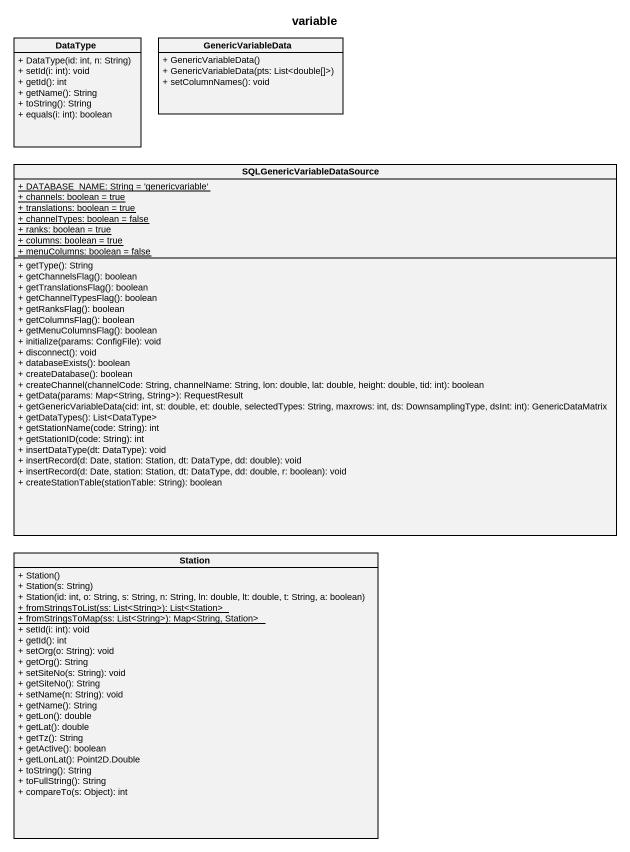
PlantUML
@startuml
title variable
hide circle
hide empty members
skinparam classAttributeIconSize 0
class DataType {
  + DataType(id: int, n: String)
  + setId(i: int): void
  + getId(): int
  + getName(): String
  + toString(): String
  + equals(i: int): boolean
}
class GenericVariableData {
  + GenericVariableData()
  + GenericVariableData(pts: List<double[]>)
  + setColumnNames(): void
}
class SQLGenericVariableDataSource {
  {static} + DATABASE_NAME: String = 'genericvariable'
  {static} + channels: boolean = true
  {static} + translations: boolean = true
  {static} + channelTypes: boolean = false
  {static} + ranks: boolean = true
  {static} + columns: boolean = true
  {static} + menuColumns: boolean = false
  + getType(): String
  + getChannelsFlag(): boolean
  + getTranslationsFlag(): boolean
  + getChannelTypesFlag(): boolean
  + getRanksFlag(): boolean
  + getColumnsFlag(): boolean
  + getMenuColumnsFlag(): boolean
  + initialize(params: ConfigFile): void
  + disconnect(): void
  + databaseExists(): boolean
  + createDatabase(): boolean
  + createChannel(channelCode: String, channelName: String, lon: double, lat: double, height: double, tid: int): boolean
  + getData(params: Map<String, String>): RequestResult
  + getGenericVariableData(cid: int, st: double, et: double, selectedTypes: String, maxrows: int, ds: DownsamplingType, dsInt: int): GenericDataMatrix
  + getDataTypes(): List<DataType>
  + getStationName(code: String): int
  + getStationID(code: String): int
  + insertDataType(dt: DataType): void
  + insertRecord(d: Date, station: Station, dt: DataType, dd: double): void
  + insertRecord(d: Date, station: Station, dt: DataType, dd: double, r: boolean): void
  + createStationTable(stationTable: String): boolean
}
class Station {
  + Station()
  + Station(s: String)
  + Station(id: int, o: String, s: String, n: String, ln: double, lt: double, t: String, a: boolean)
  {static} + fromStringsToList(ss: List<String>): List<Station>
  {static} + fromStringsToMap(ss: List<String>): Map<String, Station>
  + setId(i: int): void
  + getId(): int
  + setOrg(o: String): void
  + getOrg(): String
  + setSiteNo(s: String): void
  + getSiteNo(): String
  + setName(n: String): void
  + getName(): String
  + getLon(): double
  + getLat(): double
  + getTz(): String
  + getActive(): boolean
  + getLonLat(): Point2D.Double
  + toString(): String
  + toFullString(): String
  + compareTo(s: Object): int
}
@enduml
